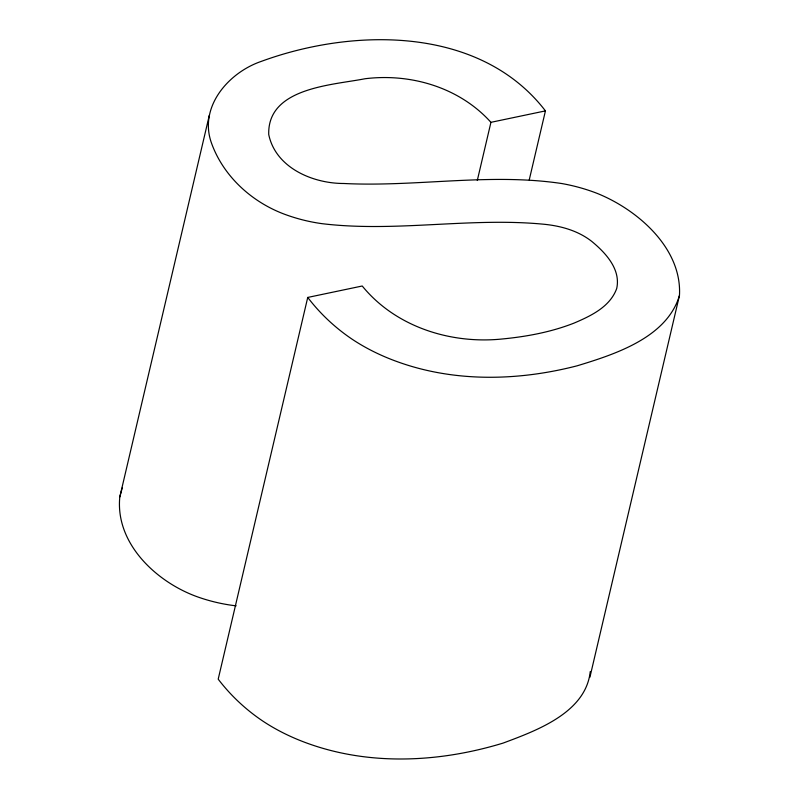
<?xml version="1.0" encoding="UTF-8"?>
<svg xmlns="http://www.w3.org/2000/svg" width="799" height="799" viewBox="0 0 799 799"><rect width="100%" height="100%" fill="white"/><g stroke="black" fill="none" stroke-linecap="round" stroke-linejoin="round"><path stroke-width="1.2" d="M529.228 179.965L545.437 110.891C479.959 25.698 353.148 27.625 261.103 61.453C228.284 72.699 198.262 107.316 211.625 143.47C223.99 177.498 253.543 203.525 287.38 215.261A109.333 67.306 13.2 0 0 322.117 223.68C395.165 232.469 468.663 217.388 541.802 224.05C559.55 225.558 577.547 230.242 591.779 241.418C605.512 252.754 620.933 269.163 616.718 288.479C610.096 306.886 590.861 315.945 573.992 323.126C551.11 332.094 526.721 336.619 502.331 338.976C450.766 344.289 395.605 326.971 362.237 286.002L307.735 297.438L218.197 679.16C230.761 695.619 246.042 709.892 263.261 721.377A146.686 90.307 13.2 0 0 306.926 743.11C369.867 766.091 439.78 762.416 503.13 743.08C536.538 730.586 585.877 712.708 590.251 671.55M589.922 677.202L679.46 295.48C682.166 248.269 637.582 209.668 597.223 193.408A116.774 71.89 13.2 0 0 561.587 183.51C489.368 172.734 416.369 187.126 343.77 183.49C312.709 183.51 275.635 167.78 268.734 134.522C267.305 87.54 332.324 85.193 365.053 78.741C410.936 73.089 459.555 87.461 490.936 122.327L545.437 110.891M209.338 115.226L119.8 496.948C115.086 543.779 156.844 582.451 197.852 596.983A109.333 67.306 13.2 0 0 232.579 605.402L236.154 605.822M477.293 180.494L490.936 122.327M119.8 496.948L122.247 487.929M679.46 295.48C666.935 337.657 614.87 354.347 577.128 365.812C518.112 381.043 454.241 382.551 396.464 361.388A146.686 90.307 13.2 0 1 352.798 339.655C335.57 328.169 320.289 313.897 307.735 297.438"/></g></svg>
